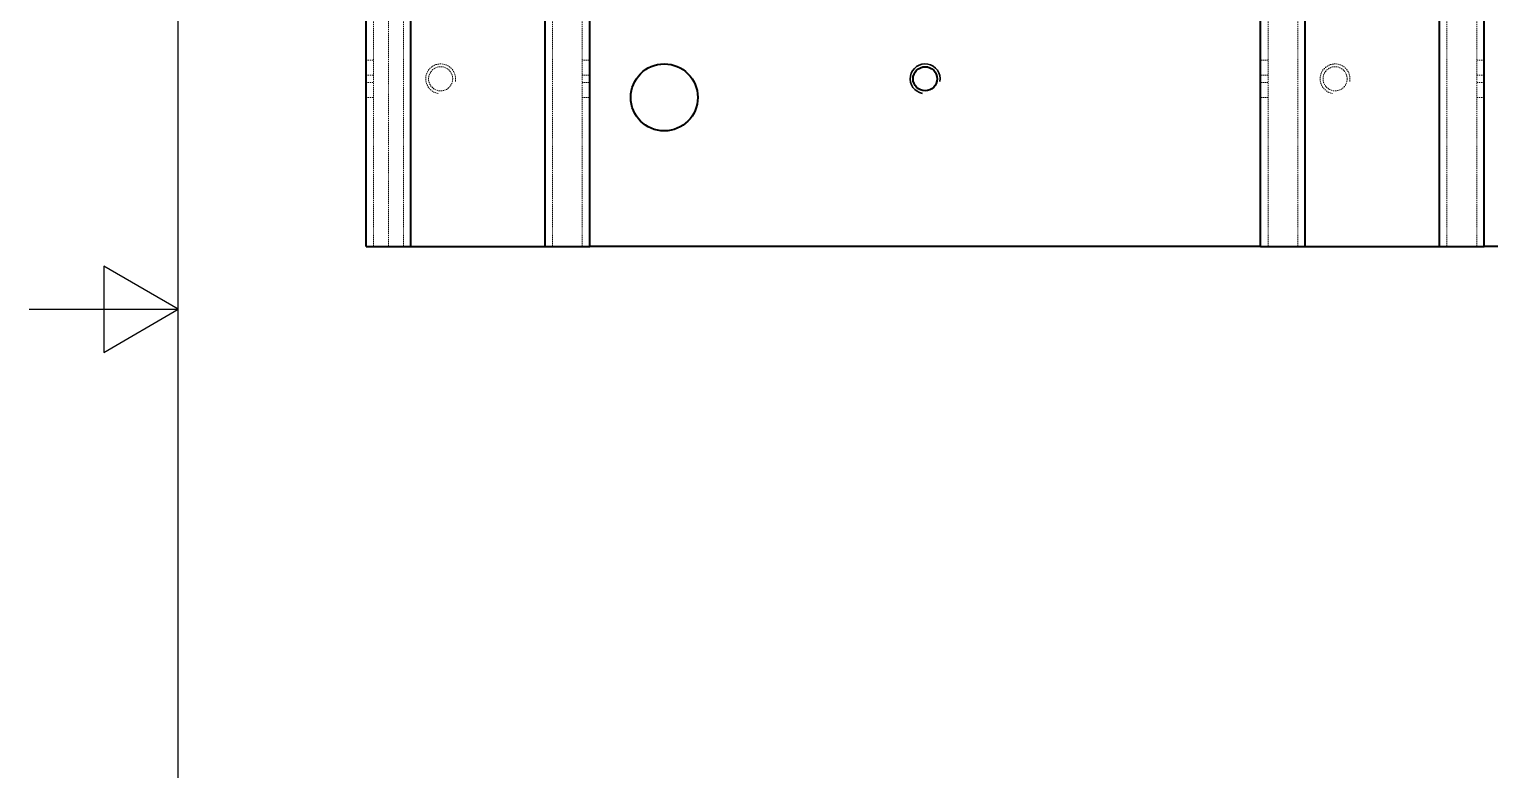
# Model space of a CAD drawing. Header units: inches. Extents: x 6934 to 18973, y 4254 to 7629.
# Drawn here: x 16654.1 to 16850, y 4618.2 to 4717.6 of the extents above; entities that cross this region are included whole.
import ezdxf

# ---------------------------------------------------------------- set-up
doc = ezdxf.new("R2010")
doc.units = ezdxf.units.IN
doc.header["$MEASUREMENT"] = 0
doc.linetypes.add('입력 정류부 ASSY$0$DASHED', pattern=[0.2067, 0.1654, -0.0413])
for name, color, linetype, lineweight, true_color in [('입력 정류부 ASSY$0$가려진 것(ISO)', 2, '입력 정류부 ASSY$0$DASHED', 18, 0xffff00), ('입력 정류부 ASSY$0$가려진 좁은 것(ISO)', 2, '입력 정류부 ASSY$0$DASHED', 18, 0xffff00), ('입력 정류부 ASSY$0$가시적인 것(ISO)', 3, 'Continuous', 40, 0x00ff00), ('입력 정류부 ASSY$0$가시적인 좁은 것(ISO)', 3, 'Continuous', 35, 0x00ff00)]:
    doc.layers.add(name, color=color, linetype=linetype, lineweight=lineweight, true_color=true_color)
doc.layers.add('입력 정류부 ASSY$0$경계(ISO)', color=7, linetype='Continuous', lineweight=25)

# ---------------------------------------------------------------- blocks, each defined once
blk = doc.blocks.new('입력 정류부 ASSY$0$경계 Default Border')
at = {"layer": '입력 정류부 ASSY$0$경계(ISO)', "flags": 128}
for points in [[(10, 10), (10, 410), (584, 410), (584, 10), (10, 10)], [(0, 210), (10, 210), (5, 212.887), (5, 207.113), (10, 210)]]:
    blk.add_lwpolyline(points, dxfattribs=at)
blk = doc.blocks.new('입력 정류부 ASSY')
at = {"layer": '입력 정류부 ASSY$0$가려진 것(ISO)'}
for p, q in [((46.2, 428.44), (46.2, 773.44)), ((48.2, 773.44), (48.2, 428.44)), ((50.2, 428.44), (50.2, 773.44)), ((70.2, 428.44), (70.2, 773.44)), ((74.2, 428.44), (74.2, 773.44)), ((166.2, 428.44), (166.2, 773.44)), ((170.2, 428.44), (170.2, 773.44)), ((190.2, 428.44), (190.2, 773.44)), ((194.2, 428.44), (194.2, 773.44)), ((45.2, 453.44), (46.2, 453.44)), ((74.2, 453.44), (75.2, 453.44)), ((165.2, 453.44), (166.2, 453.44)), ((194.2, 453.44), (195.2, 453.44)), ((45.2, 448.44), (46.2, 448.44)), ((74.2, 448.44), (75.2, 448.44)), ((165.2, 448.44), (166.2, 448.44)), ((194.2, 448.44), (195.2, 448.44))]:
    blk.add_line(p, q, dxfattribs=at)
for centre in [(55.2, 450.94), (175.2, 450.94)]:
    blk.add_circle(centre, 1.62, dxfattribs=at)
for centre in [(55.2, 450.94), (175.2, 450.94)]:
    blk.add_arc(centre, 2, 350, 260, dxfattribs=at)
at = {"layer": '입력 정류부 ASSY$0$가려진 좁은 것(ISO)'}
for p, q in [((45.2, 451.44), (46.2, 451.44)), ((74.2, 451.44), (75.2, 451.44)), ((165.2, 451.44), (166.2, 451.44)), ((194.2, 451.44), (195.2, 451.44)), ((45.2, 450.44), (46.2, 450.44)), ((74.2, 450.44), (75.2, 450.44)), ((165.2, 450.44), (166.2, 450.44)), ((194.2, 450.44), (195.2, 450.44))]:
    blk.add_line(p, q, dxfattribs=at)
at = {"layer": '입력 정류부 ASSY$0$가시적인 것(ISO)'}
for p, q in [((45.2, 428.44), (45.2, 773.44)), ((51.2, 428.44), (51.2, 773.44)), ((69.2, 428.44), (69.2, 773.44)), ((75.2, 428.44), (75.2, 773.44)), ((165.2, 428.44), (165.2, 773.44)), ((171.2, 428.44), (171.2, 773.44)), ((189.2, 428.44), (189.2, 773.44)), ((195.2, 428.44), (195.2, 773.44)), ((45.2, 428.44), (51.2, 428.44)), ((51.2, 428.44), (69.2, 428.44)), ((69.2, 428.44), (75.2, 428.44)), ((165.2, 428.44), (75.2, 428.44)), ((165.2, 428.44), (171.2, 428.44)), ((171.2, 428.44), (189.2, 428.44)), ((189.2, 428.44), (195.2, 428.44)), ((215.2, 428.44), (195.2, 428.44))]:
    blk.add_line(p, q, dxfattribs=at)
for centre, radius in [((85.2, 448.44), 4.5), ((120.2, 450.94), 1.62)]:
    blk.add_circle(centre, radius, dxfattribs=at)
at = {"layer": '입력 정류부 ASSY$0$가시적인 좁은 것(ISO)'}
blk.add_arc((120.2, 450.94), 2, 350, 260, dxfattribs=at)
at = {"xscale": 2, "yscale": 2, "zscale": 2}
blk.add_blockref('입력 정류부 ASSY$0$경계 Default Border', (0, 0), dxfattribs=at)

msp = doc.modelspace()

# ---------------------------------------------------------------- block references
msp.add_blockref('입력 정류부 ASSY', (16654.075, 4260.012))

doc.saveas('drawing.dxf')
